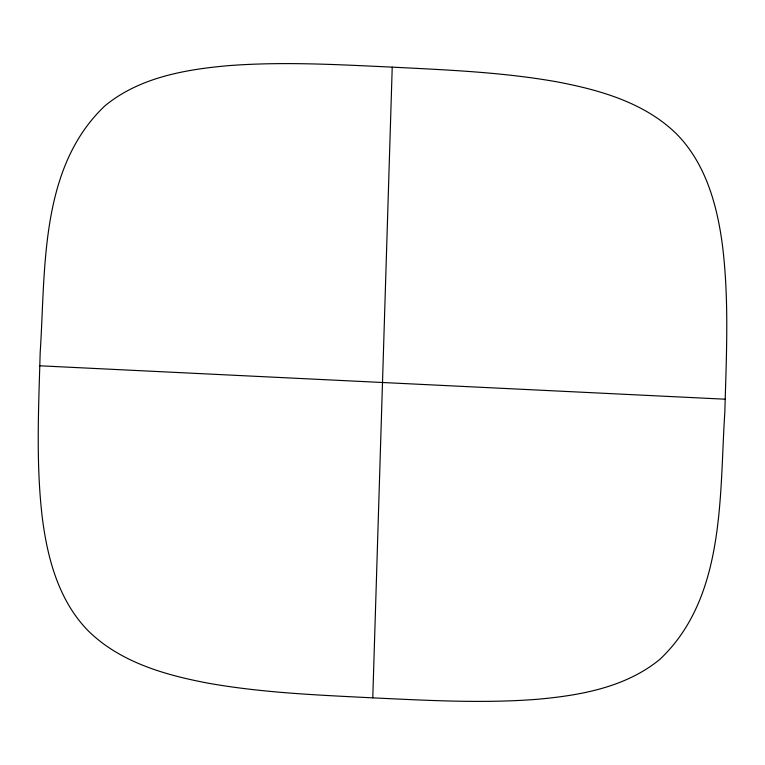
<?xml version="1.0" encoding="UTF-8"?>
<svg xmlns="http://www.w3.org/2000/svg" width="765" height="765" viewBox="0 0 765 765"><rect width="100%" height="100%" fill="white"/><g stroke="black" fill="none" stroke-linecap="round" stroke-linejoin="round"><path stroke-width="1.15" d="M372.775 697.862L392.225 67.138C337.48 64.595 282.543 61.439 227.798 65.704C184.824 69.567 139.24 77.552 104.996 105.771C39.197 168.013 45.718 269.557 40.172 352.655C38.68 407.487 35.812 462.624 42.247 517.255C47.363 558.259 58.8 601.252 88.778 631.383C120.918 662.653 165.833 675.218 208.749 683.288C262.892 692.851 317.963 695.06 372.775 697.862C427.52 700.405 482.457 703.561 537.202 699.296C580.176 695.433 625.76 687.448 660.004 659.229C725.803 596.987 719.282 495.443 724.828 412.345C726.32 357.513 729.188 302.376 722.753 247.745C717.637 206.741 706.2 163.748 676.222 133.617C644.082 102.347 599.167 89.782 556.251 81.712C502.108 72.149 447.037 69.94 392.225 67.138M39.761 365.794L725.239 399.206"/></g></svg>
